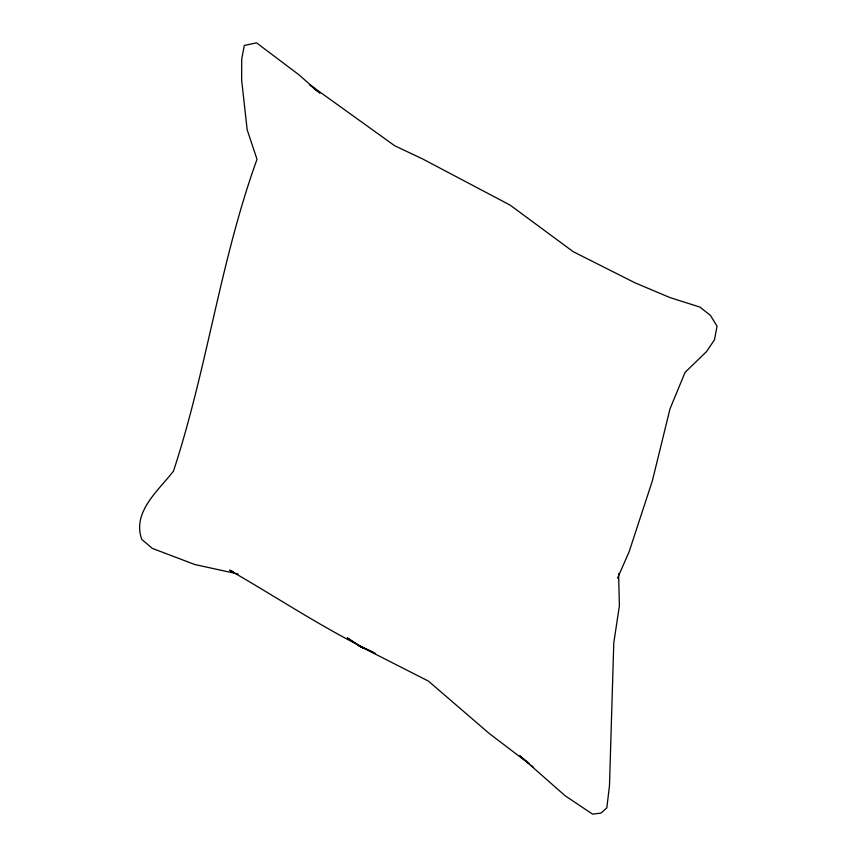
<?xml version="1.0" encoding="UTF-8"?>
<svg xmlns="http://www.w3.org/2000/svg" width="857" height="857" viewBox="0 0 857 857"><rect width="100%" height="100%" fill="white"/><g stroke="black" fill="none" stroke-linecap="round" stroke-linejoin="round"><path stroke-width="1.29" d="M617.522 578.186L629.124 551.79L652.348 480.873L670.035 408.757L685.107 372.324L706.511 351.606L714.459 339.854L717.041 326.153L710.389 315.344L699.933 307.095L669.885 297.55L634.833 282.735L573.162 251.658L510.215 205.177L422.726 158.995L394.702 145.754L309.709 84.693L316.715 90.778M238.15 574.019L194.807 564.517L152.332 548.384L141.812 539.449C131.796 512.143 158.577 490.44 173.435 471.168C207.169 368.789 220.249 260.839 257.014 159.338L247.17 129.761L241.653 80.097L241.706 59.165L244.288 45.464L256.543 42.85L299.211 74.998L319.94 93.338M233.254 571.737L229.558 570.194C278.161 597.929 324.835 629.509 375.441 653.495M373.159 652.209L358.933 645.739L347.31 637.897L363.497 648.299L358.933 645.739L428.436 681.111L489.165 733.431L528.876 763.608M530.965 765.194L533.054 766.79M529.369 763.555L519.471 755.563L565.074 795.714L592.594 814.15L600.961 813.1L606.831 807.862L609.488 785.58L613.783 642.9L619.386 605.824L618.615 573.697"/></g></svg>
